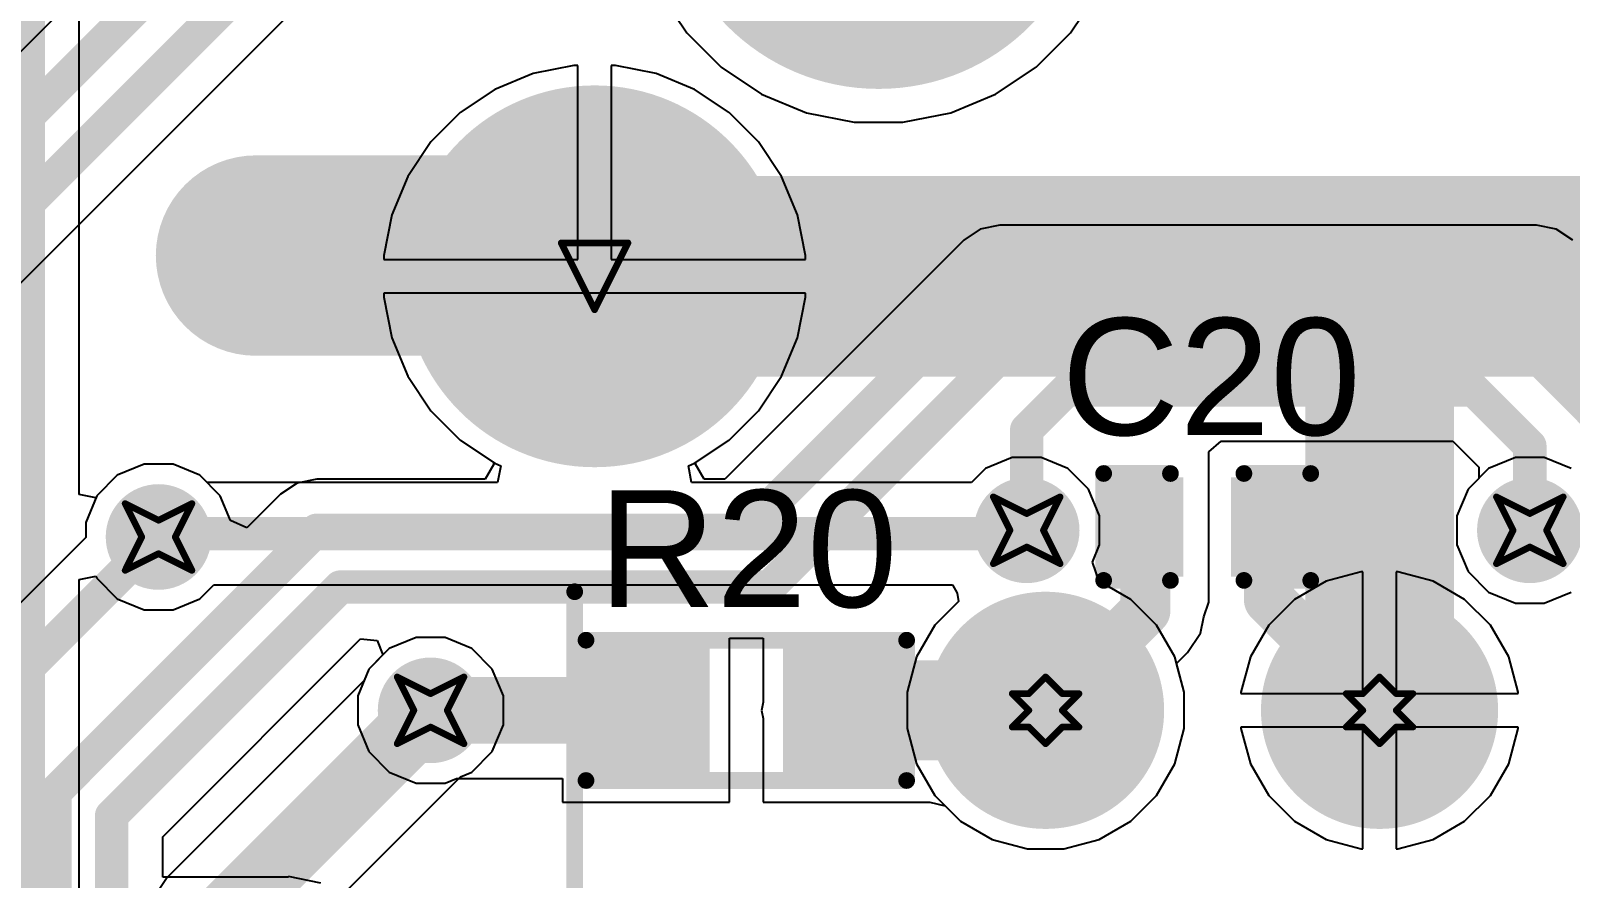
# Model space of a CAD drawing. Header units: inches. Extents: x -0.8 to 12, y -0.1 to 3.7.
# Drawn here: x 0.4478 to 0.9087, y 1.3209 to 1.5745 of the extents above; entities that cross this region are included whole.
import ezdxf

# ---------------------------------------------------------------- set-up
doc = ezdxf.new("R2010")
doc.units = ezdxf.units.IN
doc.header["$MEASUREMENT"] = 0
for name, color, linetype in [('Bottom Layer', 5, 'Continuous'), ('Bottom Overlay', 54, 'Continuous'), ('Bottom Solder', 6, 'Continuous'), ('Drill Drawing', 1, 'Continuous'), ('Multi-Layer', 9, 'Continuous'), ('Pad Holes', 156, 'Continuous'), ('Top Layer', 1, 'Continuous'), ('Top Overlay', 2, 'Continuous'), ('Top Paste', 8, 'Continuous'), ('Top Solder', 216, 'Continuous'), ('Via Holes', 16, 'Continuous')]:
    doc.layers.add(name, color=color, linetype=linetype)
doc.styles.add('Arial', font='', dxfattribs={"height": 0.2})
doc.styles.get('Arial').set_extended_font_data('Arial')

# ---------------------------------------------------------------- blocks, each defined once
blk = doc.blocks.new('ARJM11D7_114_AB_EW2_B_5')
at = {"layer": 'Bottom Layer'}
h = blk.add_hatch(color=5, dxfattribs=at)
edge = h.paths.add_edge_path()
edge.add_arc((-0.31004, -0.03858), 0.05315, 0, 360)
h = blk.add_hatch(color=5, dxfattribs=at)
edge = h.paths.add_edge_path()
edge.add_arc((-0.175, -0.1685), 0.0315, 0, 360)
h = blk.add_hatch(color=5, dxfattribs=at)
edge = h.paths.add_edge_path()
edge.add_arc((-0.075, -0.1685), 0.0315, 0, 360)
at = {"layer": 'Bottom Solder'}
h = blk.add_hatch(color=6, dxfattribs=at)
edge = h.paths.add_edge_path()
edge.add_arc((-0.31004, -0.03858), 0.05715, 0, 360)
h = blk.add_hatch(color=6, dxfattribs=at)
edge = h.paths.add_edge_path()
edge.add_arc((-0.175, -0.1685), 0.0355, 0, 360)
h = blk.add_hatch(color=6, dxfattribs=at)
edge = h.paths.add_edge_path()
edge.add_arc((-0.075, -0.1685), 0.0355, 0, 360)
at = {"layer": 'Multi-Layer'}
h = blk.add_hatch(color=9, dxfattribs=at)
edge = h.paths.add_edge_path()
edge.add_arc((-0.31004, -0.03858), 0.05315, 0, 360)
h = blk.add_hatch(color=9, dxfattribs=at)
edge = h.paths.add_edge_path()
edge.add_arc((-0.175, -0.1685), 0.0315, 0, 360)
h = blk.add_hatch(color=9, dxfattribs=at)
edge = h.paths.add_edge_path()
edge.add_arc((-0.075, -0.1685), 0.0315, 0, 360)
at = {"layer": 'Pad Holes'}
h = blk.add_hatch(color=7, dxfattribs=at)
edge = h.paths.add_edge_path()
edge.add_arc((-0.225, 0.0815), 0.06398, 0, 360)
h = blk.add_hatch(color=7, dxfattribs=at)
edge = h.paths.add_edge_path()
edge.add_arc((-0.31004, -0.03858), 0.03346, 0, 360)
h = blk.add_hatch(color=7, dxfattribs=at)
edge = h.paths.add_edge_path()
edge.add_arc((-0.175, -0.1685), 0.0185, 0, 360)
h = blk.add_hatch(color=7, dxfattribs=at)
edge = h.paths.add_edge_path()
edge.add_arc((-0.075, -0.1685), 0.0185, 0, 360)
at = {"layer": 'Top Layer'}
h = blk.add_hatch(color=1, dxfattribs=at)
edge = h.paths.add_edge_path()
edge.add_arc((-0.31004, -0.03858), 0.05315, 0, 360)
h = blk.add_hatch(color=1, dxfattribs=at)
edge = h.paths.add_edge_path()
edge.add_arc((-0.175, -0.1685), 0.0315, 0, 360)
h = blk.add_hatch(color=1, dxfattribs=at)
edge = h.paths.add_edge_path()
edge.add_arc((-0.075, -0.1685), 0.0315, 0, 360)
at = {"layer": 'Top Solder'}
h = blk.add_hatch(color=216, dxfattribs=at)
edge = h.paths.add_edge_path()
edge.add_arc((-0.31004, -0.03858), 0.05715, 0, 360)
h = blk.add_hatch(color=216, dxfattribs=at)
edge = h.paths.add_edge_path()
edge.add_arc((-0.175, -0.1685), 0.0355, 0, 360)
h = blk.add_hatch(color=216, dxfattribs=at)
edge = h.paths.add_edge_path()
edge.add_arc((-0.075, -0.1685), 0.0355, 0, 360)
at = {"layer": 'Bottom Overlay', "const_width": 0.005}
blk.add_lwpolyline([(-0.316, -0.3465), (-0.316, -0.133)], dxfattribs=at)
at = {"layer": 'Bottom Overlay', "const_width": 0.0025}
blk.add_lwpolyline([(-0.31725, -0.133, 1), (-0.31475, -0.133, 1)], format="xyb", close=True, dxfattribs=at)
blk = doc.blocks.new('RES_0603_7')
at = {"layer": 'Top Layer'}
for points in [[(-0.015, 0.0175), (-0.015, -0.0175), (-0.045, -0.0175), (-0.045, 0.0175)], [(0.045, 0.0175), (0.045, -0.0175), (0.015, -0.0175), (0.015, 0.0175)]]:
    blk.add_hatch(color=1, dxfattribs=at).paths.add_polyline_path(points)
at = {"layer": 'Top Paste'}
for points in [[(-0.015, 0.0175), (-0.015, -0.0175), (-0.045, -0.0175), (-0.045, 0.0175)], [(0.045, 0.0175), (0.045, -0.0175), (0.015, -0.0175), (0.015, 0.0175)]]:
    blk.add_hatch(color=8, dxfattribs=at).paths.add_polyline_path(points)
at = {"layer": 'Top Solder'}
for points in [[(-0.011, 0.0215), (-0.011, -0.0215), (-0.049, -0.0215), (-0.049, 0.0215)], [(0.049, 0.0215), (0.049, -0.0215), (0.011, -0.0215), (0.011, 0.0215)]]:
    blk.add_hatch(color=216, dxfattribs=at).paths.add_polyline_path(points)
at = {"layer": 'Top Overlay', "const_width": 0.005}
for points in [[(-0.048, 0.021), (-0.048, -0.021)], [(0.048, 0.021), (-0.048, 0.021)], [(0.048, 0.021), (0.048, -0.021)], [(0.048, -0.021), (-0.048, -0.021)]]:
    blk.add_lwpolyline(points, dxfattribs=at)
at = {"layer": 'Top Overlay', "const_width": 0.0025}
for points in [[(-0.04925, 0.021, 1), (-0.04675, 0.021, 1)], [(-0.04925, 0.021, 1), (-0.04675, 0.021, 1)], [(0.04675, 0.021, 1), (0.04925, 0.021, 1)], [(0.04675, 0.021, 1), (0.04925, 0.021, 1)], [(-0.04925, -0.021, 1), (-0.04675, -0.021, 1)], [(-0.04925, -0.021, 1), (-0.04675, -0.021, 1)], [(0.04675, -0.021, 1), (0.04925, -0.021, 1)], [(0.04675, -0.021, 1), (0.04925, -0.021, 1)]]:
    blk.add_lwpolyline(points, format="xyb", close=True, dxfattribs=at)
blk = doc.blocks.new('CAP_0402_8')
at = {"layer": 'Top Layer'}
for points in [[(-0.0275, -0.0125), (-0.0275, 0.0125), (-0.0095, 0.0125), (-0.0095, -0.0125)], [(0.0095, -0.0125), (0.0095, 0.0125), (0.0275, 0.0125), (0.0275, -0.0125)]]:
    blk.add_hatch(color=1, dxfattribs=at).paths.add_polyline_path(points)
at = {"layer": 'Top Paste'}
for points in [[(-0.0275, -0.0125), (-0.0275, 0.0125), (-0.0095, 0.0125), (-0.0095, -0.0125)], [(0.0095, -0.0125), (0.0095, 0.0125), (0.0275, 0.0125), (0.0275, -0.0125)]]:
    blk.add_hatch(color=8, dxfattribs=at).paths.add_polyline_path(points)
at = {"layer": 'Top Solder'}
for points in [[(-0.02986, -0.01486), (-0.02986, 0.01486), (-0.00714, 0.01486), (-0.00714, -0.01486)], [(0.00714, -0.01486), (0.00714, 0.01486), (0.02986, 0.01486), (0.02986, -0.01486)]]:
    blk.add_hatch(color=216, dxfattribs=at).paths.add_polyline_path(points)
at = {"layer": 'Top Overlay', "const_width": 0.005}
for points in [[(-0.031, 0.016), (-0.031, -0.016)], [(-0.011, 0.016), (-0.031, 0.016)], [(0.031, 0.016), (0.011, 0.016)], [(0.031, 0.016), (0.031, -0.016)], [(-0.011, -0.016), (-0.031, -0.016)], [(0.031, -0.016), (0.011, -0.016)]]:
    blk.add_lwpolyline(points, dxfattribs=at)
at = {"layer": 'Top Overlay', "const_width": 0.0025}
for points in [[(-0.03225, 0.016, 1), (-0.02975, 0.016, 1)], [(-0.03225, 0.016, 1), (-0.02975, 0.016, 1)], [(-0.01225, 0.016, 1), (-0.00975, 0.016, 1)], [(0.00975, 0.016, 1), (0.01225, 0.016, 1)], [(0.02975, 0.016, 1), (0.03225, 0.016, 1)], [(0.02975, 0.016, 1), (0.03225, 0.016, 1)], [(-0.03225, -0.016, 1), (-0.02975, -0.016, 1)], [(-0.03225, -0.016, 1), (-0.02975, -0.016, 1)], [(-0.01225, -0.016, 1), (-0.00975, -0.016, 1)], [(0.00975, -0.016, 1), (0.01225, -0.016, 1)], [(0.02975, -0.016, 1), (0.03225, -0.016, 1)], [(0.02975, -0.016, 1), (0.03225, -0.016, 1)]]:
    blk.add_lwpolyline(points, format="xyb", close=True, dxfattribs=at)

msp = doc.modelspace()

# ---------------------------------------------------------------- hatches: boundary and pattern name
at = {"layer": 'Bottom Layer'}
msp.add_hatch(color=5, dxfattribs=at).paths.add_polyline_path([(0.82934, 1.34883), (0.87389, 1.34883), (0.87389, 1.50102), (0.82934, 1.50102)])
h = msp.add_hatch(color=5, dxfattribs=at)
edge = h.paths.add_edge_path()
edge.add_arc((0.486, 1.423), 0.01181, 0, 360)
h = msp.add_hatch(color=5, dxfattribs=at)
edge = h.paths.add_edge_path()
edge.add_arc((0.74596, 1.425), 0.01181, 0, 360)
h = msp.add_hatch(color=5, dxfattribs=at)
edge = h.paths.add_edge_path()
edge.add_arc((0.89661, 1.425), 0.01181, 0, 360)
h = msp.add_hatch(color=5, dxfattribs=at)
edge = h.paths.add_edge_path()
edge.add_arc((0.56746, 1.3711), 0.01181, 0, 360)
at = {"layer": 'Bottom Solder'}
h = msp.add_hatch(color=6, dxfattribs=at)
edge = h.paths.add_edge_path()
edge.add_arc((0.486, 1.423), 0.01581, 0, 360)
h = msp.add_hatch(color=6, dxfattribs=at)
edge = h.paths.add_edge_path()
edge.add_arc((0.74596, 1.425), 0.01581, 0, 360)
h = msp.add_hatch(color=6, dxfattribs=at)
edge = h.paths.add_edge_path()
edge.add_arc((0.89661, 1.425), 0.01581, 0, 360)
h = msp.add_hatch(color=6, dxfattribs=at)
edge = h.paths.add_edge_path()
edge.add_arc((0.56746, 1.3711), 0.01581, 0, 360)
at = {"layer": 'Top Layer'}
h = msp.add_hatch(color=1, dxfattribs=at)
edge = h.paths.add_edge_path()
edge.add_arc((0.486, 1.423), 0.01181, 0, 360)
h = msp.add_hatch(color=1, dxfattribs=at)
edge = h.paths.add_edge_path()
edge.add_arc((0.74596, 1.425), 0.01181, 0, 360)
h = msp.add_hatch(color=1, dxfattribs=at)
edge = h.paths.add_edge_path()
edge.add_arc((0.89661, 1.425), 0.01181, 0, 360)
h = msp.add_hatch(color=1, dxfattribs=at)
edge = h.paths.add_edge_path()
edge.add_arc((0.56746, 1.3711), 0.01181, 0, 360)
at = {"layer": 'Top Solder'}
h = msp.add_hatch(color=216, dxfattribs=at)
edge = h.paths.add_edge_path()
edge.add_arc((0.486, 1.423), 0.01581, 0, 360)
h = msp.add_hatch(color=216, dxfattribs=at)
edge = h.paths.add_edge_path()
edge.add_arc((0.74596, 1.425), 0.01581, 0, 360)
h = msp.add_hatch(color=216, dxfattribs=at)
edge = h.paths.add_edge_path()
edge.add_arc((0.89661, 1.425), 0.01581, 0, 360)
h = msp.add_hatch(color=216, dxfattribs=at)
edge = h.paths.add_edge_path()
edge.add_arc((0.56746, 1.3711), 0.01581, 0, 360)
at = {"layer": 'Via Holes'}
h = msp.add_hatch(color=7, dxfattribs=at)
edge = h.paths.add_edge_path()
edge.add_arc((0.74596, 1.425), 0.00591, 0, 360)
h = msp.add_hatch(color=7, dxfattribs=at)
edge = h.paths.add_edge_path()
edge.add_arc((0.89661, 1.425), 0.00591, 0, 360)
h = msp.add_hatch(color=7, dxfattribs=at)
edge = h.paths.add_edge_path()
edge.add_arc((0.486, 1.423), 0.00591, 0, 360)
h = msp.add_hatch(color=7, dxfattribs=at)
edge = h.paths.add_edge_path()
edge.add_arc((0.56746, 1.3711), 0.00591, 0, 360)

# ---------------------------------------------------------------- linework, layer by layer
at = {"layer": 'Bottom Layer'}
for p, q in [((0.46226, 1.43574), (0.46226, 1.58947)), ((0.63606, 1.58606), (0.64415, 1.57395)), ((0.75908, 1.57395), (0.76717, 1.58606)), ((0.64415, 1.57395), (0.65446, 1.56364)), ((0.74877, 1.56364), (0.75908, 1.57395)), ((0.61035, 1.56417), (0.59815, 1.56175)), ((0.61157, 1.56417), (0.61035, 1.56417)), ((0.61157, 1.50602), (0.61157, 1.56417)), ((0.62279, 1.56417), (0.62157, 1.56417)), ((0.62157, 1.56417), (0.62157, 1.50602)), ((0.63499, 1.56175), (0.62279, 1.56417)), ((0.65446, 1.56364), (0.66657, 1.55555)), ((0.73665, 1.55555), (0.74877, 1.56364)), ((0.59815, 1.56175), (0.58666, 1.55699)), ((0.64649, 1.55699), (0.63499, 1.56175)), ((0.58666, 1.55699), (0.57632, 1.55008)), ((0.65683, 1.55008), (0.64649, 1.55699)), ((0.66657, 1.55555), (0.68004, 1.54997)), ((0.72319, 1.54997), (0.73665, 1.55555)), ((0.57632, 1.55008), (0.56752, 1.54128)), ((0.66563, 1.54128), (0.65683, 1.55008)), ((0.68004, 1.54997), (0.69433, 1.54713)), ((0.7089, 1.54713), (0.72319, 1.54997)), ((0.69433, 1.54713), (0.7089, 1.54713)), ((0.56752, 1.54128), (0.56061, 1.53094)), ((0.67254, 1.53094), (0.66563, 1.54128)), ((0.56061, 1.53094), (0.55585, 1.51944)), ((0.6773, 1.51944), (0.67254, 1.53094)), ((0.55585, 1.51944), (0.55342, 1.50724)), ((0.67972, 1.50724), (0.6773, 1.51944)), ((0.55342, 1.50724), (0.55342, 1.50602)), ((0.55342, 1.50602), (0.61157, 1.50602)), ((0.62157, 1.50602), (0.67972, 1.50602)), ((0.67972, 1.50602), (0.67972, 1.50724)), ((0.67972, 1.49602), (0.55342, 1.49602)), ((0.55342, 1.49602), (0.55342, 1.4948)), ((0.55342, 1.4948), (0.55585, 1.4826)), ((0.6773, 1.4826), (0.67972, 1.4948)), ((0.67972, 1.4948), (0.67972, 1.49602)), ((0.55585, 1.4826), (0.56061, 1.47111)), ((0.67254, 1.47111), (0.6773, 1.4826)), ((0.56061, 1.47111), (0.56752, 1.46077)), ((0.66563, 1.46077), (0.67254, 1.47111)), ((0.56752, 1.46077), (0.57632, 1.45197)), ((0.65683, 1.45197), (0.66563, 1.46077)), ((0.57632, 1.45197), (0.58666, 1.44506)), ((0.64649, 1.44506), (0.65683, 1.45197)), ((0.48166, 1.44481), (0.47365, 1.44149)), ((0.49034, 1.44481), (0.48166, 1.44481)), ((0.49835, 1.44149), (0.49034, 1.44481)), ((0.58666, 1.44506), (0.58851, 1.44429)), ((0.58851, 1.44429), (0.58752, 1.43929)), ((0.64464, 1.44429), (0.64649, 1.44506)), ((0.64563, 1.43929), (0.64464, 1.44429)), ((0.7336, 1.44349), (0.72941, 1.43929)), ((0.74162, 1.44681), (0.7336, 1.44349)), ((0.7503, 1.44681), (0.74162, 1.44681)), ((0.75831, 1.44349), (0.7503, 1.44681)), ((0.76445, 1.43735), (0.75831, 1.44349)), ((0.88426, 1.44349), (0.87812, 1.43735)), ((0.89228, 1.44681), (0.88426, 1.44349)), ((0.90095, 1.44681), (0.89228, 1.44681)), ((0.90897, 1.44349), (0.90095, 1.44681)), ((0.47365, 1.44149), (0.46751, 1.43535)), ((0.50055, 1.43929), (0.49835, 1.44149)), ((0.58752, 1.43929), (0.50055, 1.43929)), ((0.72941, 1.43929), (0.64563, 1.43929)), ((0.46726, 1.43475), (0.46226, 1.43574)), ((0.46751, 1.43535), (0.46726, 1.43475)), ((0.76777, 1.42934), (0.76445, 1.43735)), ((0.87812, 1.43735), (0.8748, 1.42934)), ((0.76777, 1.42066), (0.76777, 1.42934)), ((0.8748, 1.42934), (0.8748, 1.42066)), ((0.76562, 1.41548), (0.76777, 1.42066)), ((0.8748, 1.42066), (0.87812, 1.41265)), ((0.76756, 1.40997), (0.76562, 1.41548)), ((0.46226, 1.41026), (0.46726, 1.41125)), ((0.46726, 1.41125), (0.46751, 1.41065)), ((0.46751, 1.41065), (0.47365, 1.40451)), ((0.84615, 1.4126), (0.8356, 1.40977)), ((0.84661, 1.4126), (0.84615, 1.4126)), ((0.84661, 1.3761), (0.84661, 1.4126)), ((0.85708, 1.4126), (0.85661, 1.4126)), ((0.85661, 1.4126), (0.85661, 1.3761)), ((0.86763, 1.40977), (0.85708, 1.4126)), ((0.87812, 1.41265), (0.88426, 1.40651)), ((0.46226, 0.85653), (0.46226, 1.41026)), ((0.49835, 1.40451), (0.50255, 1.40871)), ((0.50255, 1.40871), (0.72375, 1.40871)), ((0.72375, 1.40871), (0.72511, 1.4062)), ((0.72511, 1.4062), (0.72553, 1.40371)), ((0.76814, 1.40948), (0.76756, 1.40997)), ((0.77709, 1.40431), (0.76814, 1.40948)), ((0.8356, 1.40977), (0.82613, 1.40431)), ((0.87709, 1.40431), (0.86763, 1.40977)), ((0.88426, 1.40651), (0.89228, 1.40319)), ((0.90095, 1.40319), (0.90897, 1.40651)), ((0.47365, 1.40451), (0.48166, 1.40119)), ((0.49034, 1.40119), (0.49835, 1.40451)), ((0.72553, 1.40371), (0.71841, 1.39658)), ((0.78482, 1.39658), (0.77709, 1.40431)), ((0.82613, 1.40431), (0.81841, 1.39658)), ((0.88482, 1.39658), (0.87709, 1.40431)), ((0.89228, 1.40319), (0.90095, 1.40319)), ((0.48166, 1.40119), (0.49034, 1.40119)), ((0.56312, 1.39291), (0.5551, 1.38959)), ((0.57179, 1.39291), (0.56312, 1.39291)), ((0.57981, 1.38959), (0.57179, 1.39291)), ((0.71841, 1.39658), (0.71295, 1.38712)), ((0.79028, 1.38712), (0.78482, 1.39658)), ((0.81841, 1.39658), (0.81295, 1.38712)), ((0.89028, 1.38712), (0.88482, 1.39658)), ((0.5551, 1.38959), (0.54897, 1.38346)), ((0.58595, 1.38346), (0.57981, 1.38959)), ((0.54897, 1.38346), (0.54755, 1.38003)), ((0.58927, 1.37544), (0.58595, 1.38346)), ((0.71295, 1.38712), (0.71012, 1.37657)), ((0.79311, 1.37657), (0.79028, 1.38712)), ((0.81295, 1.38712), (0.81012, 1.37657)), ((0.89311, 1.37657), (0.89028, 1.38712)), ((0.54755, 1.38003), (0.48858, 1.32107)), ((0.58927, 1.36676), (0.58927, 1.37544)), ((0.71012, 1.37657), (0.71012, 1.36564)), ((0.79311, 1.36564), (0.79311, 1.37657)), ((0.81012, 1.37657), (0.81012, 1.3761)), ((0.81012, 1.3761), (0.84661, 1.3761)), ((0.85661, 1.3761), (0.89311, 1.3761)), ((0.89311, 1.3761), (0.89311, 1.37657)), ((0.58595, 1.35875), (0.58927, 1.36676)), ((0.71012, 1.36564), (0.71295, 1.35509)), ((0.79028, 1.35509), (0.79311, 1.36564)), ((0.84661, 1.3661), (0.81012, 1.3661)), ((0.81012, 1.3661), (0.81012, 1.36564)), ((0.81012, 1.36564), (0.81295, 1.35509)), ((0.84661, 1.32961), (0.84661, 1.3661)), ((0.89311, 1.3661), (0.85661, 1.3661)), ((0.85661, 1.3661), (0.85661, 1.32961)), ((0.89028, 1.35509), (0.89311, 1.36564)), ((0.89311, 1.36564), (0.89311, 1.3661)), ((0.57981, 1.35261), (0.58595, 1.35875)), ((0.52339, 1.2982), (0.57639, 1.35119)), ((0.57639, 1.35119), (0.57981, 1.35261)), ((0.71295, 1.35509), (0.71841, 1.34562)), ((0.78482, 1.34562), (0.79028, 1.35509)), ((0.81295, 1.35509), (0.81841, 1.34562)), ((0.88482, 1.34562), (0.89028, 1.35509)), ((0.71841, 1.34562), (0.72613, 1.3379)), ((0.77709, 1.3379), (0.78482, 1.34562)), ((0.81841, 1.34562), (0.82613, 1.3379)), ((0.87709, 1.3379), (0.88482, 1.34562)), ((0.72613, 1.3379), (0.7356, 1.33243)), ((0.76763, 1.33243), (0.77709, 1.3379)), ((0.82613, 1.3379), (0.8356, 1.33243)), ((0.86763, 1.33243), (0.87709, 1.3379)), ((0.7356, 1.33243), (0.74615, 1.32961)), ((0.75708, 1.32961), (0.76763, 1.33243)), ((0.8356, 1.33243), (0.84615, 1.32961)), ((0.85708, 1.32961), (0.86763, 1.33243)), ((0.74615, 1.32961), (0.75708, 1.32961)), ((0.84615, 1.32961), (0.84661, 1.32961)), ((0.85661, 1.32961), (0.85708, 1.32961)), ((0.48858, 1.32107), (0.48416, 1.31445))]:
    msp.add_line(p, q, dxfattribs=at)
for points, const_width in [([(0.432, 0.844), (0.432, 1.602)], 0.04), ([(0.61657, 1.50102), (1.23665, 1.50102)], 0.06), ([(0.486, 1.423), (0.487, 1.424)], 0.01), ([(0.487, 1.424), (0.74496, 1.424)], 0.01), ([(0.74496, 1.424), (0.74596, 1.425)], 0.01), ([(0.89661, 1.425), (0.979, 1.425)], 0.01), ([(0.503, 1.30665), (0.56746, 1.3711)], 0.02)]:
    msp.add_lwpolyline(points, dxfattribs=dict(at, const_width=const_width))
for points, const_width in [([(0.60157, 1.50102, 1), (0.63157, 1.50102, 1)], 0.03), ([(0.4845, 1.424, 1), (0.4895, 1.424, 1)], 0.005), ([(0.4845, 1.424, 1), (0.4895, 1.424, 1)], 0.005), ([(0.74246, 1.424, 1), (0.74746, 1.424, 1)], 0.005), ([(0.74246, 1.424, 1), (0.74746, 1.424, 1)], 0.005), ([(0.74346, 1.425, 1), (0.74846, 1.425, 1)], 0.005), ([(0.89411, 1.425, 1), (0.89911, 1.425, 1)], 0.005), ([(0.4835, 1.423, 1), (0.4885, 1.423, 1)], 0.005), ([(0.56246, 1.3711, 1), (0.57246, 1.3711, 1)], 0.01)]:
    msp.add_lwpolyline(points, format="xyb", close=True, dxfattribs=dict(at, const_width=const_width))
at = {"layer": 'Drill Drawing', "const_width": 0.002}
for points in [[(0.60657, 1.51102), (0.62657, 1.51102)], [(0.60657, 1.51102), (0.61657, 1.49102)], [(0.61657, 1.49102), (0.62657, 1.51102)], [(0.476, 1.433), (0.486, 1.428)], [(0.476, 1.433), (0.481, 1.423)], [(0.486, 1.428), (0.496, 1.433)], [(0.491, 1.423), (0.496, 1.433)], [(0.73596, 1.435), (0.74596, 1.43)], [(0.73596, 1.435), (0.74096, 1.425)], [(0.74596, 1.43), (0.75596, 1.435)], [(0.75096, 1.425), (0.75596, 1.435)], [(0.88661, 1.435), (0.89661, 1.43)], [(0.88661, 1.435), (0.89161, 1.425)], [(0.89661, 1.43), (0.90661, 1.435)], [(0.90161, 1.425), (0.90661, 1.435)], [(0.73596, 1.415), (0.74096, 1.425)], [(0.75096, 1.425), (0.75596, 1.415)], [(0.88661, 1.415), (0.89161, 1.425)], [(0.90161, 1.425), (0.90661, 1.415)], [(0.476, 1.413), (0.481, 1.423)], [(0.491, 1.423), (0.496, 1.413)], [(0.73596, 1.415), (0.74596, 1.42)], [(0.74596, 1.42), (0.75596, 1.415)], [(0.88661, 1.415), (0.89661, 1.42)], [(0.89661, 1.42), (0.90661, 1.415)], [(0.476, 1.413), (0.486, 1.418)], [(0.486, 1.418), (0.496, 1.413)], [(0.55746, 1.3811), (0.56746, 1.3761)], [(0.55746, 1.3811), (0.56246, 1.3711)], [(0.56746, 1.3761), (0.57746, 1.3811)], [(0.57246, 1.3711), (0.57746, 1.3811)], [(0.74661, 1.3761), (0.75161, 1.3811)], [(0.75161, 1.3811), (0.75661, 1.3761)], [(0.84661, 1.3761), (0.85161, 1.3811)], [(0.85161, 1.3811), (0.85661, 1.3761)], [(0.74161, 1.3761), (0.74661, 1.3711)], [(0.74161, 1.3761), (0.74661, 1.3761)], [(0.75661, 1.3761), (0.76161, 1.3761)], [(0.75661, 1.3711), (0.76161, 1.3761)], [(0.84161, 1.3761), (0.84661, 1.3711)], [(0.84161, 1.3761), (0.84661, 1.3761)], [(0.85661, 1.3761), (0.86161, 1.3761)], [(0.85661, 1.3711), (0.86161, 1.3761)], [(0.55746, 1.3611), (0.56246, 1.3711)], [(0.57246, 1.3711), (0.57746, 1.3611)], [(0.74161, 1.3661), (0.74661, 1.3711)], [(0.75661, 1.3711), (0.76161, 1.3661)], [(0.84161, 1.3661), (0.84661, 1.3711)], [(0.85661, 1.3711), (0.86161, 1.3661)], [(0.55746, 1.3611), (0.56746, 1.3661)], [(0.56746, 1.3661), (0.57746, 1.3611)], [(0.74161, 1.3661), (0.74661, 1.3661)], [(0.74661, 1.3661), (0.75161, 1.3611)], [(0.75161, 1.3611), (0.75661, 1.3661)], [(0.75661, 1.3661), (0.76161, 1.3661)], [(0.84161, 1.3661), (0.84661, 1.3661)], [(0.84661, 1.3661), (0.85161, 1.3611)], [(0.85161, 1.3611), (0.85661, 1.3661)], [(0.85661, 1.3661), (0.86161, 1.3661)]]:
    msp.add_lwpolyline(points, dxfattribs=at)
at = {"layer": 'Drill Drawing', "const_width": 0.001}
for points in [[(0.60607, 1.51102, 1), (0.60707, 1.51102, 1)], [(0.60607, 1.51102, 1), (0.60707, 1.51102, 1)], [(0.62607, 1.51102, 1), (0.62707, 1.51102, 1)], [(0.62607, 1.51102, 1), (0.62707, 1.51102, 1)], [(0.61607, 1.49102, 1), (0.61707, 1.49102, 1)], [(0.61607, 1.49102, 1), (0.61707, 1.49102, 1)], [(0.4755, 1.433, 1), (0.4765, 1.433, 1)], [(0.4755, 1.433, 1), (0.4765, 1.433, 1)], [(0.4955, 1.433, 1), (0.4965, 1.433, 1)], [(0.4955, 1.433, 1), (0.4965, 1.433, 1)], [(0.73546, 1.435, 1), (0.73646, 1.435, 1)], [(0.73546, 1.435, 1), (0.73646, 1.435, 1)], [(0.75546, 1.435, 1), (0.75646, 1.435, 1)], [(0.75546, 1.435, 1), (0.75646, 1.435, 1)], [(0.88611, 1.435, 1), (0.88711, 1.435, 1)], [(0.88611, 1.435, 1), (0.88711, 1.435, 1)], [(0.90611, 1.435, 1), (0.90711, 1.435, 1)], [(0.90611, 1.435, 1), (0.90711, 1.435, 1)], [(0.4855, 1.428, 1), (0.4865, 1.428, 1)], [(0.4855, 1.428, 1), (0.4865, 1.428, 1)], [(0.74546, 1.43, 1), (0.74646, 1.43, 1)], [(0.74546, 1.43, 1), (0.74646, 1.43, 1)], [(0.89611, 1.43, 1), (0.89711, 1.43, 1)], [(0.89611, 1.43, 1), (0.89711, 1.43, 1)], [(0.74046, 1.425, 1), (0.74146, 1.425, 1)], [(0.74046, 1.425, 1), (0.74146, 1.425, 1)], [(0.75046, 1.425, 1), (0.75146, 1.425, 1)], [(0.75046, 1.425, 1), (0.75146, 1.425, 1)], [(0.89111, 1.425, 1), (0.89211, 1.425, 1)], [(0.89111, 1.425, 1), (0.89211, 1.425, 1)], [(0.90111, 1.425, 1), (0.90211, 1.425, 1)], [(0.90111, 1.425, 1), (0.90211, 1.425, 1)], [(0.4805, 1.423, 1), (0.4815, 1.423, 1)], [(0.4805, 1.423, 1), (0.4815, 1.423, 1)], [(0.4905, 1.423, 1), (0.4915, 1.423, 1)], [(0.4905, 1.423, 1), (0.4915, 1.423, 1)], [(0.74546, 1.42, 1), (0.74646, 1.42, 1)], [(0.74546, 1.42, 1), (0.74646, 1.42, 1)], [(0.89611, 1.42, 1), (0.89711, 1.42, 1)], [(0.89611, 1.42, 1), (0.89711, 1.42, 1)], [(0.4855, 1.418, 1), (0.4865, 1.418, 1)], [(0.4855, 1.418, 1), (0.4865, 1.418, 1)], [(0.73546, 1.415, 1), (0.73646, 1.415, 1)], [(0.73546, 1.415, 1), (0.73646, 1.415, 1)], [(0.75546, 1.415, 1), (0.75646, 1.415, 1)], [(0.75546, 1.415, 1), (0.75646, 1.415, 1)], [(0.88611, 1.415, 1), (0.88711, 1.415, 1)], [(0.88611, 1.415, 1), (0.88711, 1.415, 1)], [(0.90611, 1.415, 1), (0.90711, 1.415, 1)], [(0.90611, 1.415, 1), (0.90711, 1.415, 1)], [(0.4755, 1.413, 1), (0.4765, 1.413, 1)], [(0.4755, 1.413, 1), (0.4765, 1.413, 1)], [(0.4955, 1.413, 1), (0.4965, 1.413, 1)], [(0.4955, 1.413, 1), (0.4965, 1.413, 1)], [(0.55696, 1.3811, 1), (0.55796, 1.3811, 1)], [(0.55696, 1.3811, 1), (0.55796, 1.3811, 1)], [(0.57696, 1.3811, 1), (0.57796, 1.3811, 1)], [(0.57696, 1.3811, 1), (0.57796, 1.3811, 1)], [(0.75111, 1.3811, 1), (0.75211, 1.3811, 1)], [(0.75111, 1.3811, 1), (0.75211, 1.3811, 1)], [(0.85111, 1.3811, 1), (0.85211, 1.3811, 1)], [(0.85111, 1.3811, 1), (0.85211, 1.3811, 1)], [(0.56696, 1.3761, 1), (0.56796, 1.3761, 1)], [(0.56696, 1.3761, 1), (0.56796, 1.3761, 1)], [(0.74111, 1.3761, 1), (0.74211, 1.3761, 1)], [(0.74111, 1.3761, 1), (0.74211, 1.3761, 1)], [(0.74611, 1.3761, 1), (0.74711, 1.3761, 1)], [(0.74611, 1.3761, 1), (0.74711, 1.3761, 1)], [(0.75611, 1.3761, 1), (0.75711, 1.3761, 1)], [(0.75611, 1.3761, 1), (0.75711, 1.3761, 1)], [(0.76111, 1.3761, 1), (0.76211, 1.3761, 1)], [(0.76111, 1.3761, 1), (0.76211, 1.3761, 1)], [(0.84111, 1.3761, 1), (0.84211, 1.3761, 1)], [(0.84111, 1.3761, 1), (0.84211, 1.3761, 1)], [(0.84611, 1.3761, 1), (0.84711, 1.3761, 1)], [(0.84611, 1.3761, 1), (0.84711, 1.3761, 1)], [(0.85611, 1.3761, 1), (0.85711, 1.3761, 1)], [(0.85611, 1.3761, 1), (0.85711, 1.3761, 1)], [(0.86111, 1.3761, 1), (0.86211, 1.3761, 1)], [(0.86111, 1.3761, 1), (0.86211, 1.3761, 1)], [(0.56196, 1.3711, 1), (0.56296, 1.3711, 1)], [(0.56196, 1.3711, 1), (0.56296, 1.3711, 1)], [(0.57196, 1.3711, 1), (0.57296, 1.3711, 1)], [(0.57196, 1.3711, 1), (0.57296, 1.3711, 1)], [(0.74611, 1.3711, 1), (0.74711, 1.3711, 1)], [(0.74611, 1.3711, 1), (0.74711, 1.3711, 1)], [(0.75611, 1.3711, 1), (0.75711, 1.3711, 1)], [(0.75611, 1.3711, 1), (0.75711, 1.3711, 1)], [(0.84611, 1.3711, 1), (0.84711, 1.3711, 1)], [(0.84611, 1.3711, 1), (0.84711, 1.3711, 1)], [(0.85611, 1.3711, 1), (0.85711, 1.3711, 1)], [(0.85611, 1.3711, 1), (0.85711, 1.3711, 1)], [(0.56696, 1.3661, 1), (0.56796, 1.3661, 1)], [(0.56696, 1.3661, 1), (0.56796, 1.3661, 1)], [(0.74111, 1.3661, 1), (0.74211, 1.3661, 1)], [(0.74111, 1.3661, 1), (0.74211, 1.3661, 1)], [(0.74611, 1.3661, 1), (0.74711, 1.3661, 1)], [(0.74611, 1.3661, 1), (0.74711, 1.3661, 1)], [(0.75611, 1.3661, 1), (0.75711, 1.3661, 1)], [(0.75611, 1.3661, 1), (0.75711, 1.3661, 1)], [(0.76111, 1.3661, 1), (0.76211, 1.3661, 1)], [(0.76111, 1.3661, 1), (0.76211, 1.3661, 1)], [(0.84111, 1.3661, 1), (0.84211, 1.3661, 1)], [(0.84111, 1.3661, 1), (0.84211, 1.3661, 1)], [(0.84611, 1.3661, 1), (0.84711, 1.3661, 1)], [(0.84611, 1.3661, 1), (0.84711, 1.3661, 1)], [(0.85611, 1.3661, 1), (0.85711, 1.3661, 1)], [(0.85611, 1.3661, 1), (0.85711, 1.3661, 1)], [(0.86111, 1.3661, 1), (0.86211, 1.3661, 1)], [(0.86111, 1.3661, 1), (0.86211, 1.3661, 1)], [(0.55696, 1.3611, 1), (0.55796, 1.3611, 1)], [(0.55696, 1.3611, 1), (0.55796, 1.3611, 1)], [(0.57696, 1.3611, 1), (0.57796, 1.3611, 1)], [(0.57696, 1.3611, 1), (0.57796, 1.3611, 1)], [(0.75111, 1.3611, 1), (0.75211, 1.3611, 1)], [(0.75111, 1.3611, 1), (0.75211, 1.3611, 1)], [(0.85111, 1.3611, 1), (0.85211, 1.3611, 1)], [(0.85111, 1.3611, 1), (0.85211, 1.3611, 1)]]:
    msp.add_lwpolyline(points, format="xyb", close=True, dxfattribs=at)
at = {"layer": 'Top Layer'}
for p, q in [((0.5637, 1.68733), (0.15119, 1.27481)), ((0.20329, 1.25767), (0.60681, 1.66118)), ((0.63606, 1.58606), (0.64415, 1.57395)), ((0.75908, 1.57395), (0.76717, 1.58606)), ((0.64415, 1.57395), (0.65446, 1.56364)), ((0.74877, 1.56364), (0.75908, 1.57395)), ((0.61035, 1.56417), (0.59815, 1.56175)), ((0.61157, 1.56417), (0.61035, 1.56417)), ((0.61157, 1.50602), (0.61157, 1.56417)), ((0.62279, 1.56417), (0.62157, 1.56417)), ((0.62157, 1.56417), (0.62157, 1.50602)), ((0.63499, 1.56175), (0.62279, 1.56417)), ((0.65446, 1.56364), (0.66657, 1.55555)), ((0.73665, 1.55555), (0.74877, 1.56364)), ((0.59815, 1.56175), (0.58666, 1.55699)), ((0.64649, 1.55699), (0.63499, 1.56175)), ((0.58666, 1.55699), (0.57632, 1.55008)), ((0.65683, 1.55008), (0.64649, 1.55699)), ((0.66657, 1.55555), (0.68004, 1.54997)), ((0.72319, 1.54997), (0.73665, 1.55555)), ((0.57632, 1.55008), (0.56752, 1.54128)), ((0.66563, 1.54128), (0.65683, 1.55008)), ((0.68004, 1.54997), (0.69433, 1.54713)), ((0.7089, 1.54713), (0.72319, 1.54997)), ((0.69433, 1.54713), (0.7089, 1.54713)), ((0.56752, 1.54128), (0.56061, 1.53094)), ((0.67254, 1.53094), (0.66563, 1.54128)), ((0.56061, 1.53094), (0.55585, 1.51944)), ((0.6773, 1.51944), (0.67254, 1.53094)), ((0.55585, 1.51944), (0.55342, 1.50724)), ((0.67972, 1.50724), (0.6773, 1.51944)), ((0.73206, 1.51515), (0.7271, 1.51184)), ((0.73791, 1.51632), (0.73206, 1.51515)), ((0.89864, 1.51632), (0.73791, 1.51632)), ((0.9045, 1.51515), (0.89864, 1.51632)), ((0.90946, 1.51184), (0.9045, 1.51515)), ((0.7271, 1.51184), (0.65555, 1.44029)), ((0.55342, 1.50724), (0.55342, 1.50602)), ((0.55342, 1.50602), (0.61157, 1.50602)), ((0.62157, 1.50602), (0.67972, 1.50602)), ((0.67972, 1.50602), (0.67972, 1.50724)), ((0.67972, 1.49602), (0.55342, 1.49602)), ((0.55342, 1.49602), (0.55342, 1.4948)), ((0.55342, 1.4948), (0.55585, 1.4826)), ((0.6773, 1.4826), (0.67972, 1.4948)), ((0.67972, 1.4948), (0.67972, 1.49602)), ((0.55585, 1.4826), (0.56061, 1.47111)), ((0.67254, 1.47111), (0.6773, 1.4826)), ((0.56061, 1.47111), (0.56752, 1.46077)), ((0.66563, 1.46077), (0.67254, 1.47111)), ((0.56752, 1.46077), (0.57632, 1.45197)), ((0.65683, 1.45197), (0.66563, 1.46077)), ((0.57632, 1.45197), (0.58631, 1.44529)), ((0.64684, 1.44529), (0.65683, 1.45197)), ((0.8005, 1.4485), (0.80416, 1.45173)), ((0.8005, 1.4035), (0.8005, 1.4485)), ((0.80416, 1.45173), (0.87351, 1.45173)), ((0.87351, 1.45173), (0.88132, 1.44392)), ((0.48166, 1.44481), (0.47365, 1.44149)), ((0.49034, 1.44481), (0.48166, 1.44481)), ((0.49835, 1.44149), (0.49034, 1.44481)), ((0.58638, 1.44477), (0.58378, 1.44029)), ((0.58631, 1.44529), (0.58638, 1.44477)), ((0.64677, 1.44477), (0.64684, 1.44529)), ((0.64937, 1.44029), (0.64677, 1.44477)), ((0.88132, 1.44392), (0.88132, 1.44055)), ((0.47365, 1.44149), (0.46751, 1.43535)), ((0.50449, 1.43535), (0.49835, 1.44149)), ((0.5275, 1.43913), (0.52254, 1.43581)), ((0.53336, 1.44029), (0.5275, 1.43913)), ((0.58378, 1.44029), (0.53336, 1.44029)), ((0.65555, 1.44029), (0.64937, 1.44029)), ((0.88132, 1.44055), (0.87812, 1.43735)), ((0.46751, 1.43535), (0.46419, 1.42734)), ((0.50757, 1.42792), (0.50449, 1.43535)), ((0.52254, 1.43581), (0.51243, 1.4257)), ((0.87812, 1.43735), (0.8748, 1.42934)), ((0.8748, 1.42934), (0.8748, 1.42066)), ((0.46419, 1.42734), (0.46419, 1.42282)), ((0.51243, 1.4257), (0.50757, 1.42792)), ((0.46419, 1.42282), (0.37919, 1.33781)), ((0.8748, 1.42066), (0.87812, 1.41265)), ((0.84615, 1.4126), (0.8356, 1.40977)), ((0.84661, 1.4126), (0.84615, 1.4126)), ((0.84661, 1.3761), (0.84661, 1.4126)), ((0.85708, 1.4126), (0.85661, 1.4126)), ((0.85661, 1.4126), (0.85661, 1.3761)), ((0.86763, 1.40977), (0.85708, 1.4126)), ((0.87812, 1.41265), (0.88426, 1.40651)), ((0.8356, 1.40977), (0.82613, 1.40431)), ((0.87709, 1.40431), (0.86763, 1.40977)), ((0.88426, 1.40651), (0.89228, 1.40319)), ((0.90095, 1.40319), (0.90897, 1.40651)), ((0.79896, 1.39906), (0.8005, 1.4035)), ((0.8005, 1.4035), (0.8005, 1.4035)), ((0.8005, 1.4035), (0.8005, 1.4035)), ((0.82613, 1.40431), (0.81841, 1.39658)), ((0.88482, 1.39658), (0.87709, 1.40431)), ((0.89228, 1.40319), (0.90095, 1.40319)), ((0.79798, 1.39416), (0.79896, 1.39906)), ((0.48725, 1.33323), (0.54652, 1.3925)), ((0.54652, 1.3925), (0.55144, 1.392)), ((0.657, 1.3436), (0.657, 1.39271)), ((0.657, 1.39271), (0.667, 1.39271)), ((0.667, 1.39271), (0.667, 1.37356)), ((0.79412, 1.38837), (0.79798, 1.39416)), ((0.81841, 1.39658), (0.81295, 1.38712)), ((0.89028, 1.38712), (0.88482, 1.39658)), ((0.55321, 1.38771), (0.54897, 1.38346)), ((0.55144, 1.392), (0.55321, 1.38771)), ((0.79083, 1.38508), (0.79412, 1.38837)), ((0.54897, 1.38346), (0.54565, 1.37544)), ((0.79311, 1.37657), (0.79083, 1.38508)), ((0.81295, 1.38712), (0.81012, 1.37657)), ((0.89311, 1.37657), (0.89028, 1.38712)), ((0.54565, 1.37544), (0.54565, 1.36676)), ((0.79311, 1.36564), (0.79311, 1.37657)), ((0.81012, 1.37657), (0.81012, 1.3761)), ((0.81012, 1.3761), (0.84661, 1.3761)), ((0.85661, 1.3761), (0.89311, 1.3761)), ((0.89311, 1.3761), (0.89311, 1.37657)), ((0.667, 1.37356), (0.66651, 1.3711)), ((0.66651, 1.3711), (0.667, 1.36864)), ((0.54565, 1.36676), (0.54897, 1.35875)), ((0.667, 1.36864), (0.667, 1.3436)), ((0.79028, 1.35509), (0.79311, 1.36564)), ((0.84661, 1.3661), (0.81012, 1.3661)), ((0.81012, 1.3661), (0.81012, 1.36564)), ((0.81012, 1.36564), (0.81295, 1.35509)), ((0.84661, 1.32961), (0.84661, 1.3661)), ((0.89311, 1.3661), (0.85661, 1.3661)), ((0.85661, 1.3661), (0.85661, 1.32961)), ((0.89028, 1.35509), (0.89311, 1.36564)), ((0.89311, 1.36564), (0.89311, 1.3661)), ((0.54897, 1.35875), (0.5551, 1.35261)), ((0.5551, 1.35261), (0.56312, 1.34929)), ((0.57179, 1.34929), (0.57522, 1.35071)), ((0.57522, 1.35071), (0.607, 1.35071)), ((0.607, 1.35071), (0.607, 1.3436)), ((0.78482, 1.34562), (0.79028, 1.35509)), ((0.81295, 1.35509), (0.81841, 1.34562)), ((0.88482, 1.34562), (0.89028, 1.35509)), ((0.56312, 1.34929), (0.57179, 1.34929)), ((0.607, 1.3436), (0.657, 1.3436)), ((0.667, 1.3436), (0.717, 1.3436)), ((0.717, 1.3436), (0.717, 1.3436)), ((0.717, 1.3436), (0.72154, 1.34249)), ((0.72154, 1.34249), (0.72613, 1.3379)), ((0.77709, 1.3379), (0.78482, 1.34562)), ((0.81841, 1.34562), (0.82613, 1.3379)), ((0.87709, 1.3379), (0.88482, 1.34562)), ((0.72613, 1.3379), (0.7356, 1.33243)), ((0.76763, 1.33243), (0.77709, 1.3379)), ((0.82613, 1.3379), (0.8356, 1.33243)), ((0.86763, 1.33243), (0.87709, 1.3379)), ((0.48725, 1.32112), (0.48725, 1.33323)), ((0.7356, 1.33243), (0.74615, 1.32961)), ((0.75708, 1.32961), (0.76763, 1.33243)), ((0.8356, 1.33243), (0.84615, 1.32961)), ((0.85708, 1.32961), (0.86763, 1.33243)), ((0.74615, 1.32961), (0.75708, 1.32961)), ((0.84615, 1.32961), (0.84661, 1.32961)), ((0.85661, 1.32961), (0.85708, 1.32961)), ((0.52488, 1.32112), (0.48725, 1.32112)), ((0.53463, 1.31938), (0.52488, 1.32132)), ((0.52488, 1.32132), (0.52488, 1.32112))]:
    msp.add_line(p, q, dxfattribs=at)
for points, const_width in [([(0.162, 1.264), (0.57899, 1.68099)], 0.01), ([(0.188, 1.264), (0.59599, 1.67199)], 0.01), ([(0.51519, 1.50724), (0.61035, 1.50724)], 0.06), ([(0.61035, 1.50724), (0.61657, 1.50102)], 0.06), ([(0.66189, 1.425), (0.73791, 1.50102)], 0.01), ([(0.73791, 1.50102), (0.89864, 1.50102)], 0.01), ([(0.89864, 1.50102), (0.93264, 1.46702)], 0.01), ([(0.66893, 1.408), (0.74495, 1.48402)], 0.01), ([(0.74495, 1.48402), (0.8916, 1.48402)], 0.01), ([(0.8916, 1.48402), (0.92886, 1.44676)], 0.01), ([(0.74596, 1.45511), (0.75787, 1.46702)], 0.01), ([(0.75787, 1.46702), (0.87985, 1.46702)], 0.01), ([(0.87985, 1.46702), (0.89661, 1.45026)], 0.01), ([(0.74596, 1.425), (0.74596, 1.45511)], 0.01), ([(0.89661, 1.425), (0.89661, 1.45026)], 0.01), ([(0.45496, 1.3466), (0.53336, 1.425)], 0.01), ([(0.53336, 1.425), (0.66189, 1.425)], 0.01), ([(0.7815, 1.40099), (0.7815, 1.426)], 0.015), ([(0.8185, 1.40422), (0.8185, 1.426)], 0.015), ([(0.39, 1.327), (0.486, 1.423)], 0.01), ([(0.47386, 1.34146), (0.5404, 1.408)], 0.01), ([(0.5404, 1.408), (0.66893, 1.408)], 0.01), ([(0.8185, 1.40422), (0.85161, 1.3711)], 0.015), ([(0.75161, 1.3711), (0.7815, 1.40099)], 0.015), ([(0.692, 1.3711), (0.75161, 1.3711)], 0.03), ([(0.75161, 1.3711), (0.75161, 1.3711)], 0.03), ([(0.56746, 1.3711), (0.632, 1.3711)], 0.02), ([(0.45496, 1.10514), (0.45496, 1.3466)], 0.01), ([(0.47196, 1.33956), (0.47386, 1.34146)], 0.01), ([(0.47196, 1.31583), (0.47196, 1.33956)], 0.01)]:
    msp.add_lwpolyline(points, dxfattribs=dict(at, const_width=const_width))
for points, const_width in [([(0.50019, 1.50724, 1), (0.53019, 1.50724, 1)], 0.03), ([(0.59535, 1.50724, 1), (0.62535, 1.50724, 1)], 0.03), ([(0.59535, 1.50724, 1), (0.62535, 1.50724, 1)], 0.03), ([(0.60157, 1.50102, 1), (0.63157, 1.50102, 1)], 0.03), ([(0.73541, 1.50102, 1), (0.74041, 1.50102, 1)], 0.005), ([(0.73541, 1.50102, 1), (0.74041, 1.50102, 1)], 0.005), ([(0.89614, 1.50102, 1), (0.90114, 1.50102, 1)], 0.005), ([(0.89614, 1.50102, 1), (0.90114, 1.50102, 1)], 0.005), ([(0.74245, 1.48402, 1), (0.74745, 1.48402, 1)], 0.005), ([(0.74245, 1.48402, 1), (0.74745, 1.48402, 1)], 0.005), ([(0.8891, 1.48402, 1), (0.8941, 1.48402, 1)], 0.005), ([(0.8891, 1.48402, 1), (0.8941, 1.48402, 1)], 0.005), ([(0.75537, 1.46702, 1), (0.76037, 1.46702, 1)], 0.005), ([(0.75537, 1.46702, 1), (0.76037, 1.46702, 1)], 0.005), ([(0.87735, 1.46702, 1), (0.88235, 1.46702, 1)], 0.005), ([(0.87735, 1.46702, 1), (0.88235, 1.46702, 1)], 0.005), ([(0.74346, 1.45511, 1), (0.74846, 1.45511, 1)], 0.005), ([(0.74346, 1.45511, 1), (0.74846, 1.45511, 1)], 0.005), ([(0.89411, 1.45026, 1), (0.89911, 1.45026, 1)], 0.005), ([(0.89411, 1.45026, 1), (0.89911, 1.45026, 1)], 0.005), ([(0.53086, 1.425, 1), (0.53586, 1.425, 1)], 0.005), ([(0.53086, 1.425, 1), (0.53586, 1.425, 1)], 0.005), ([(0.65939, 1.425, 1), (0.66439, 1.425, 1)], 0.005), ([(0.65939, 1.425, 1), (0.66439, 1.425, 1)], 0.005), ([(0.74346, 1.425, 1), (0.74846, 1.425, 1)], 0.005), ([(0.77775, 1.426, 1), (0.78525, 1.426, 1)], 0.0075), ([(0.81475, 1.426, 1), (0.82225, 1.426, 1)], 0.0075), ([(0.89411, 1.425, 1), (0.89911, 1.425, 1)], 0.005), ([(0.4835, 1.423, 1), (0.4885, 1.423, 1)], 0.005), ([(0.5379, 1.408, 1), (0.5429, 1.408, 1)], 0.005), ([(0.5379, 1.408, 1), (0.5429, 1.408, 1)], 0.005), ([(0.66643, 1.408, 1), (0.67143, 1.408, 1)], 0.005), ([(0.66643, 1.408, 1), (0.67143, 1.408, 1)], 0.005), ([(0.81475, 1.40422, 1), (0.82225, 1.40422, 1)], 0.0075), ([(0.81475, 1.40422, 1), (0.82225, 1.40422, 1)], 0.0075), ([(0.77775, 1.40099, 1), (0.78525, 1.40099, 1)], 0.0075), ([(0.77775, 1.40099, 1), (0.78525, 1.40099, 1)], 0.0075), ([(0.6845, 1.3711, 1), (0.6995, 1.3711, 1)], 0.015), ([(0.74411, 1.3711, 1), (0.75911, 1.3711, 1)], 0.015), ([(0.74411, 1.3711, 1), (0.75911, 1.3711, 1)], 0.015), ([(0.74411, 1.3711, 1), (0.75911, 1.3711, 1)], 0.015), ([(0.56246, 1.3711, 1), (0.57246, 1.3711, 1)], 0.01), ([(0.627, 1.3711, 1), (0.637, 1.3711, 1)], 0.01), ([(0.74786, 1.3711, 1), (0.75536, 1.3711, 1)], 0.0075), ([(0.84786, 1.3711, 1), (0.85536, 1.3711, 1)], 0.0075), ([(0.45246, 1.3466, 1), (0.45746, 1.3466, 1)], 0.005), ([(0.45246, 1.3466, 1), (0.45746, 1.3466, 1)], 0.005), ([(0.47136, 1.34146, 1), (0.47636, 1.34146, 1)], 0.005), ([(0.47136, 1.34146, 1), (0.47636, 1.34146, 1)], 0.005), ([(0.46946, 1.33956, 1), (0.47446, 1.33956, 1)], 0.005), ([(0.46946, 1.33956, 1), (0.47446, 1.33956, 1)], 0.005)]:
    msp.add_lwpolyline(points, format="xyb", close=True, dxfattribs=dict(at, const_width=const_width))

# ---------------------------------------------------------------- block references
msp.add_blockref('ARJM11D7_114_AB_EW2_B_5', (0.92661, 1.53961))
at = {"rotation": 180}
for name, p in [('CAP_0402_8', (0.8, 1.426)), ('RES_0603_7', (0.662, 1.3711))]:
    msp.add_blockref(name, p, dxfattribs=at)

# ---------------------------------------------------------------- texts
at = {"layer": 'Top Overlay', "style": 'Arial'}
for s, p in [('C20', (0.75635, 1.45351)), ('R20', (0.61765, 1.40201))]:
    msp.add_text(s, height=0.035, dxfattribs=at).set_placement(p)

doc.saveas('drawing.dxf')
